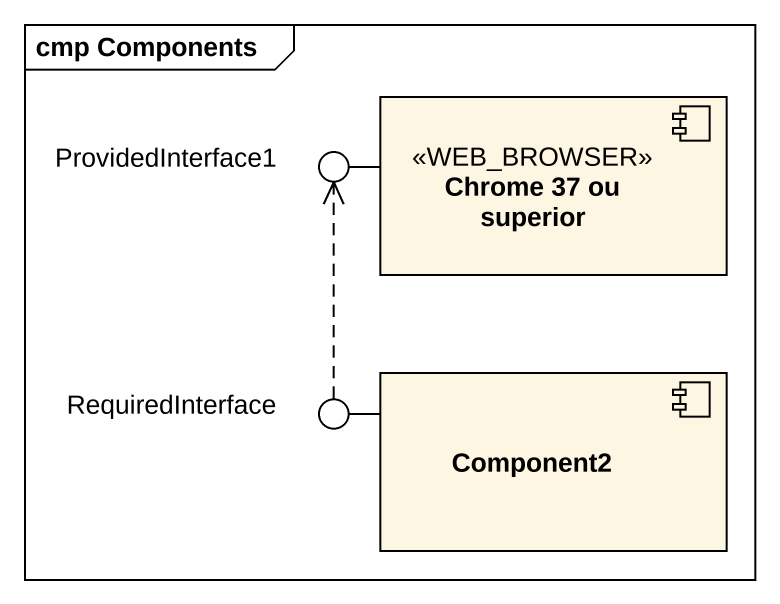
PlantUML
@startuml
mainframe cmp Components
() ProvidedInterface1
component "Chrome 37 ou superior" as Chrome_37_ou_superior <<WEB_BROWSER>>
() RequiredInterface
component Component2
Chrome_37_ou_superior -left- ProvidedInterface1
Component2 -left- RequiredInterface
RequiredInterface .up.> ProvidedInterface1
@enduml
